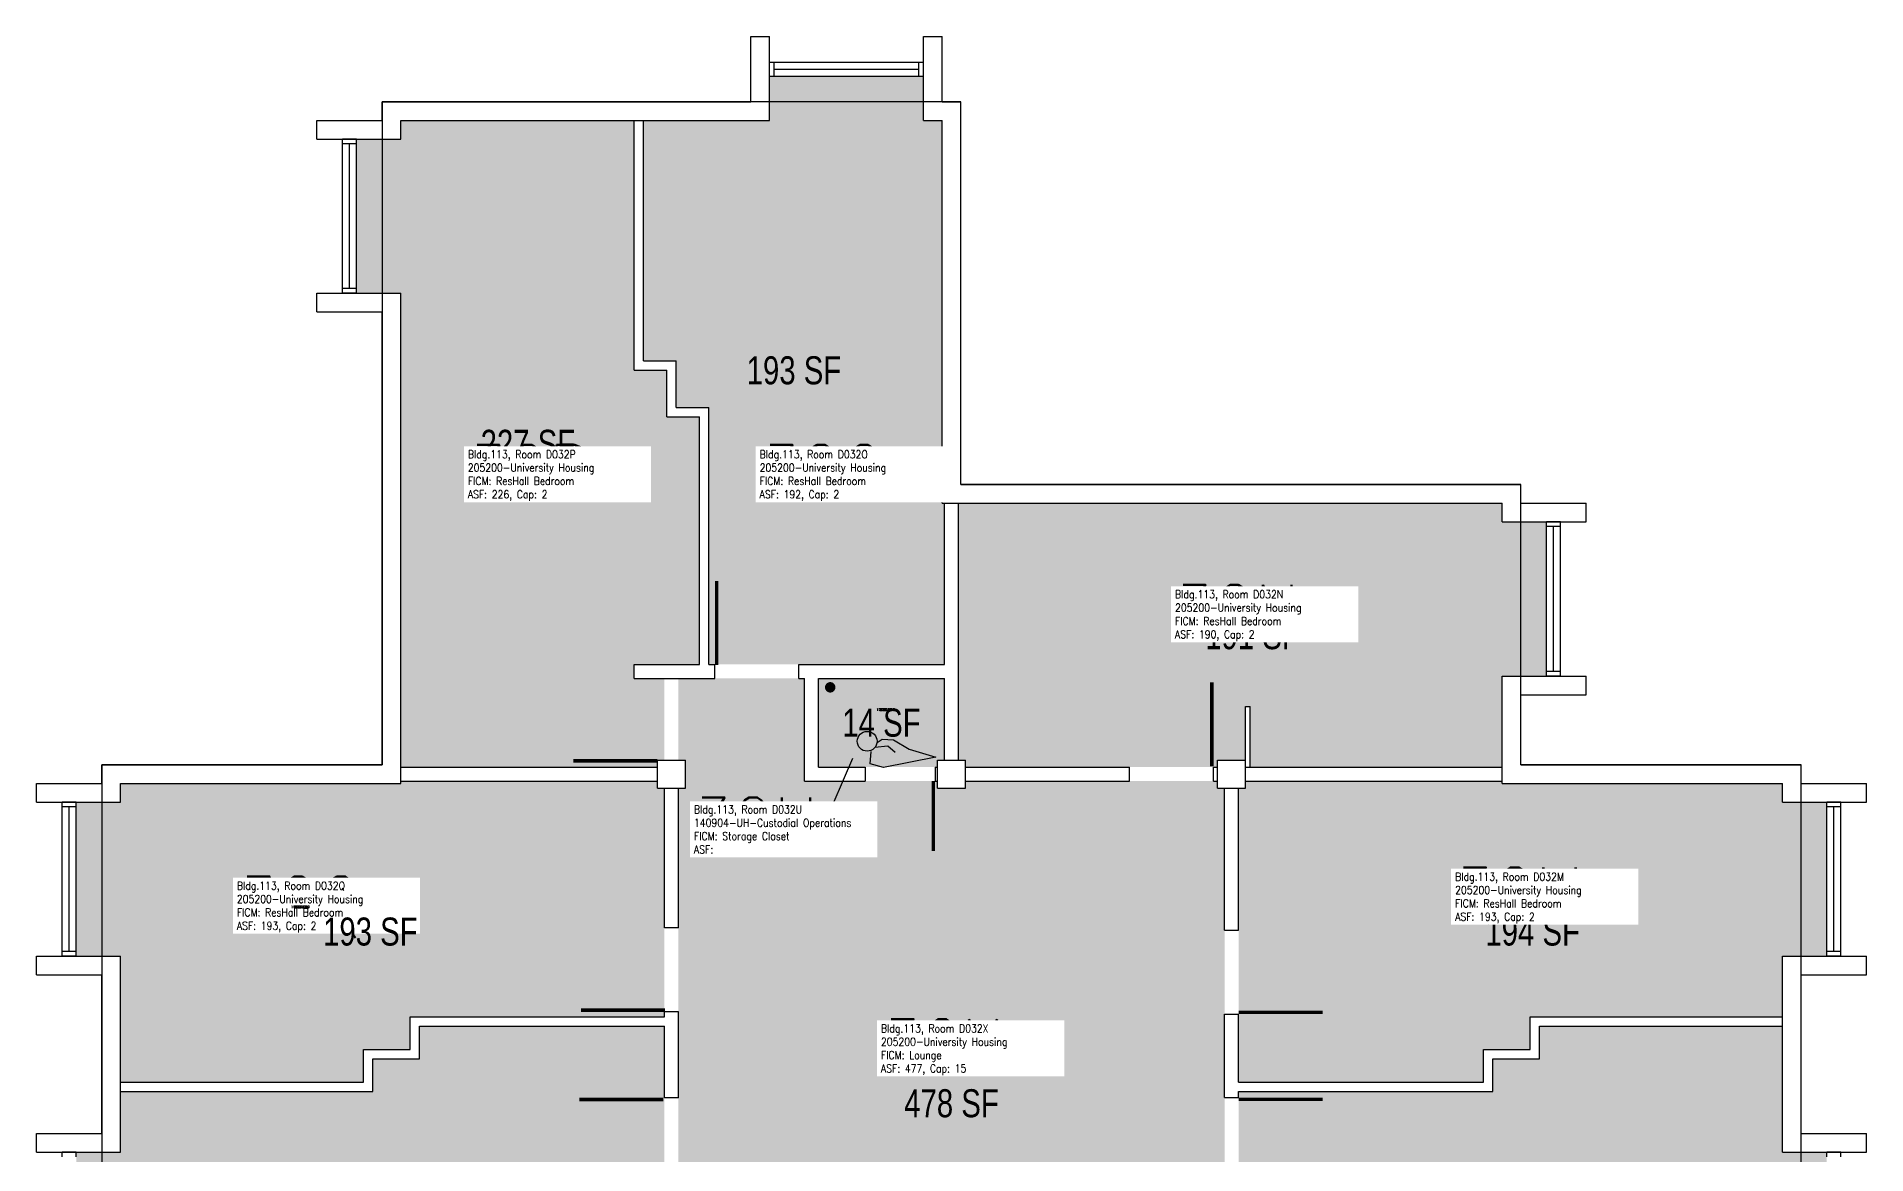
# Model space of a CAD drawing. Header units: inches. Extents: x -168 to 3296, y -1228 to 4808.
# Drawn here: x 2512 to 3296, y 1137 to 1616 of the extents above; entities that cross this region are included whole.
import ezdxf
from ezdxf.enums import TextEntityAlignment as Align

# ---------------------------------------------------------------- set-up
doc = ezdxf.new("R2010")
doc.units = ezdxf.units.IN
doc.header["$LTSCALE"] = 100
doc.header["$MEASUREMENT"] = 0
doc.layers.get('0').update_dxf_attribs({"linetype": 'CONTINUOUS'})
for name, color, linetype in [('A-DOOR', 2, 'CONTINUOUS'), ('A-GLAZ', 1, 'CONTINUOUS'), ('A-GLAZ-SILL', 2, 'CONTINUOUS'), ('A-IDEN-ICON', 4, 'CONTINUOUS'), ('A-IDEN-RNUM', 7, 'CONTINUOUS'), ('A-IDEN-SNUM', 4, 'CONTINUOUS'), ('A-IDEN-VNUM', 4, 'CONTINUOUS'), ('A-SITE', 3, 'CONTINUOUS'), ('A-WALL', 5, 'CONTINUOUS'), ('AREA-TEXT', 3, 'CONTINUOUS'), ('Rooms-Category-Color', 7, 'CONTINUOUS'), ('Rooms-College-Color', 7, 'CONTINUOUS'), ('Rooms-Department-Color', 7, 'CONTINUOUS'), ('Rooms-Division-Color', 7, 'CONTINUOUS'), ('Rooms-Information', 7, 'CONTINUOUS')]:
    doc.layers.add(name, color=color, linetype=linetype)
doc.styles.add('AREA', font='arial.ttf', dxfattribs={"width": 0.75, "height": 12})
doc.styles.add('ROOMSNUMBER', font='TXT.SHX', dxfattribs={"height": 1})
doc.styles.add('ROOMVNUMBER', font='simplex.shx', dxfattribs={"width": 0.85})

# ---------------------------------------------------------------- blocks, each defined once
blk = doc.blocks.new('CPCUST')
for p, q in [((0.0171, -0.0639), (0.02, -0.0466)), ((0.0262, -0.0408), (0.0446, -0.0406)), ((0.0297, -0.0341), (0.0376, -0.0302)), ((0.0376, -0.0302), (0.0533, -0.0324)), ((0.0446, -0.0406), (0.0543, -0.0505)), ((0.0533, -0.0324), (0.0745, -0.0479)), ((0.0745, -0.0479), (0.1117, -0.0625)), ((0.0358, -0.0705), (0.0171, -0.0639)), ((0.1117, -0.0625), (0.0358, -0.0705))]:
    blk.add_line(p, q)
at = {"const_width": 0.015}
blk.add_lwpolyline([(-0.03, 0.05), (0.01, -0.0193)], dxfattribs=at)
at = {"const_width": 0.0075}
blk.add_lwpolyline([(-0.0332, 0.0481, 1), (-0.0268, 0.0519, 1)], format="xyb", close=True, dxfattribs=at)
blk.add_circle((0.0158, -0.0313), 0.0141)

msp = doc.modelspace()

# ---------------------------------------------------------------- hatches: boundary and pattern name
at = {"layer": 'Rooms-Category-Color', "true_color": 0x728ef3}
for points in [[(2900, 1580), (2900, 1536), (2900, 1416), (2901, 1416), (2901, 1347), (2838.64, 1347), (2802.64, 1347), (2800, 1347), (2800, 1457), (2786, 1457), (2786, 1477), (2772, 1477), (2772, 1580), (2826, 1580), (2826, 1599), (2892, 1599), (2892, 1580)], [(2668, 1304), (2668, 1303), (2668, 1506), (2649, 1506), (2649, 1572), (2668, 1572), (2668, 1580), (2768, 1580), (2768, 1473), (2782, 1473), (2782, 1453), (2796, 1453), (2796, 1347), (2768, 1347), (2768, 1341), (2781, 1341), (2781, 1306), (2778, 1306), (2778, 1303), (2668, 1303)], [(3140, 1342), (3159, 1342), (3159, 1408), (3140, 1408), (3140, 1416), (2907, 1416), (2907, 1306), (2910, 1306), (2910, 1303), (2980.26, 1303), (3016.26, 1303), (3018, 1303), (3018, 1304), (3018, 1306), (3030, 1306), (3030, 1329), (3032, 1329), (3032, 1303), (3140, 1303)], [(2977, 884.81), (3021, 884.82), (3021, 957.26), (3021, 884.82), (3021, 957.26), (3021, 993.26), (3021, 1054), (3018, 1054), (3018, 1066), (3021, 1066), (3021, 1161.33), (3021, 1197.16), (3021, 1233.16), (3021, 1294), (3018, 1294), (3018, 1296), (3018, 1297), (3016.26, 1297), (2980.26, 1297), (2910, 1297), (2910, 1294), (2898, 1294), (2898, 1297), (2896.96, 1297), (2866.96, 1297), (2841, 1297), (2841, 1341), (2838.64, 1341), (2802.64, 1341), (2787, 1341), (2787, 1306), (2790, 1306), (2790, 1294), (2787, 1294), (2787, 1234.07), (2787, 1198.07), (2787, 1161.27), (2787, 1198.07), (2787, 1161.27), (2787, 1125.27), (2787, 1064), (2788, 1064), (2788, 1056), (2788, 1016), (2788, 956), (2787, 956), (2787, 897), (2787, 884.81), (2830.65, 884.81), (2830.65, 910), (2830.65, 1063), (2830.65, 1088.62), (2976.65, 1088.62), (2976.72, 1063), (2976.91, 982.62), (2976.92, 978), (2976.99, 947), (2977, 942)], [(2847, 1303), (2847, 1341), (2901, 1341), (2901, 1306), (2898, 1306), (2898, 1303), (2896.96, 1303), (2866.96, 1303)], [(2548, 1288), (2548, 1296), (2668, 1296), (2668, 1297), (2778, 1297), (2778, 1294), (2781, 1294), (2781, 1234.07), (2781, 1196), (2672, 1196), (2672, 1182), (2652, 1182), (2652, 1168), (2548, 1168), (2548, 1222), (2529, 1222), (2529, 1288)], [(3027, 1168), (3132, 1168), (3132, 1182), (3152, 1182), (3152, 1196), (3260, 1196), (3260, 1222), (3279, 1222), (3279, 1288), (3260, 1288), (3260, 1296), (3140, 1296), (3140, 1297), (3030, 1297), (3030, 1294), (3027, 1294), (3027, 1233.16), (3027, 1197.16), (3027, 1168), (3027, 1197.16)], [(2656, 1164), (2656, 1178), (2676, 1178), (2676, 1192), (2781, 1192), (2781, 1161.27), (2781, 1192), (2781, 1161.27), (2781, 1125.27), (2781, 1064), (2727, 1064), (2721, 1064), (2642, 1064), (2636, 1064), (2548, 1064), (2548, 1072), (2529, 1072), (2529, 1138), (2548, 1138), (2548, 1164)], [(3260, 1072), (3260, 1063), (3030, 1063), (3030, 1066), (3027, 1066), (3027, 1164), (3136, 1164), (3136, 1178), (3156, 1178), (3156, 1192), (3260, 1192), (3260, 1138), (3279, 1138), (3279, 1072)]]:
    msp.add_hatch(color=171, dxfattribs=at).paths.add_polyline_path(points)
at = {"layer": 'Rooms-College-Color', "true_color": 0xadadad}
for points in [[(2900, 1580), (2900, 1536), (2900, 1416), (2901, 1416), (2901, 1347), (2838.64, 1347), (2802.64, 1347), (2800, 1347), (2800, 1457), (2786, 1457), (2786, 1477), (2772, 1477), (2772, 1580), (2826, 1580), (2826, 1599), (2892, 1599), (2892, 1580)], [(2668, 1304), (2668, 1303), (2668, 1506), (2649, 1506), (2649, 1572), (2668, 1572), (2668, 1580), (2768, 1580), (2768, 1473), (2782, 1473), (2782, 1453), (2796, 1453), (2796, 1347), (2768, 1347), (2768, 1341), (2781, 1341), (2781, 1306), (2778, 1306), (2778, 1303), (2668, 1303)], [(3140, 1342), (3159, 1342), (3159, 1408), (3140, 1408), (3140, 1416), (2907, 1416), (2907, 1306), (2910, 1306), (2910, 1303), (2980.26, 1303), (3016.26, 1303), (3018, 1303), (3018, 1304), (3018, 1306), (3030, 1306), (3030, 1329), (3032, 1329), (3032, 1303), (3140, 1303)], [(2977, 884.81), (3021, 884.82), (3021, 957.26), (3021, 884.82), (3021, 957.26), (3021, 993.26), (3021, 1054), (3018, 1054), (3018, 1066), (3021, 1066), (3021, 1161.33), (3021, 1197.16), (3021, 1233.16), (3021, 1294), (3018, 1294), (3018, 1296), (3018, 1297), (3016.26, 1297), (2980.26, 1297), (2910, 1297), (2910, 1294), (2898, 1294), (2898, 1297), (2896.96, 1297), (2866.96, 1297), (2841, 1297), (2841, 1341), (2838.64, 1341), (2802.64, 1341), (2787, 1341), (2787, 1306), (2790, 1306), (2790, 1294), (2787, 1294), (2787, 1234.07), (2787, 1198.07), (2787, 1161.27), (2787, 1198.07), (2787, 1161.27), (2787, 1125.27), (2787, 1064), (2788, 1064), (2788, 1056), (2788, 1016), (2788, 956), (2787, 956), (2787, 897), (2787, 884.81), (2830.65, 884.81), (2830.65, 910), (2830.65, 1063), (2830.65, 1088.62), (2976.65, 1088.62), (2976.72, 1063), (2976.91, 982.62), (2976.92, 978), (2976.99, 947), (2977, 942)], [(2847, 1303), (2847, 1341), (2901, 1341), (2901, 1306), (2898, 1306), (2898, 1303), (2896.96, 1303), (2866.96, 1303)], [(2548, 1288), (2548, 1296), (2668, 1296), (2668, 1297), (2778, 1297), (2778, 1294), (2781, 1294), (2781, 1234.07), (2781, 1196), (2672, 1196), (2672, 1182), (2652, 1182), (2652, 1168), (2548, 1168), (2548, 1222), (2529, 1222), (2529, 1288)], [(3027, 1168), (3132, 1168), (3132, 1182), (3152, 1182), (3152, 1196), (3260, 1196), (3260, 1222), (3279, 1222), (3279, 1288), (3260, 1288), (3260, 1296), (3140, 1296), (3140, 1297), (3030, 1297), (3030, 1294), (3027, 1294), (3027, 1233.16), (3027, 1197.16), (3027, 1168), (3027, 1197.16)], [(2656, 1164), (2656, 1178), (2676, 1178), (2676, 1192), (2781, 1192), (2781, 1161.27), (2781, 1192), (2781, 1161.27), (2781, 1125.27), (2781, 1064), (2727, 1064), (2721, 1064), (2642, 1064), (2636, 1064), (2548, 1064), (2548, 1072), (2529, 1072), (2529, 1138), (2548, 1138), (2548, 1164)], [(3260, 1072), (3260, 1063), (3030, 1063), (3030, 1066), (3027, 1066), (3027, 1164), (3136, 1164), (3136, 1178), (3156, 1178), (3156, 1192), (3260, 1192), (3260, 1138), (3279, 1138), (3279, 1072)]]:
    msp.add_hatch(color=253, dxfattribs=at).paths.add_polyline_path(points)
at = {"layer": 'Rooms-Department-Color', "true_color": 0x604aed}
for points in [[(2900, 1580), (2900, 1536), (2900, 1416), (2901, 1416), (2901, 1347), (2838.64, 1347), (2802.64, 1347), (2800, 1347), (2800, 1457), (2786, 1457), (2786, 1477), (2772, 1477), (2772, 1580), (2826, 1580), (2826, 1599), (2892, 1599), (2892, 1580)], [(2668, 1304), (2668, 1303), (2668, 1506), (2649, 1506), (2649, 1572), (2668, 1572), (2668, 1580), (2768, 1580), (2768, 1473), (2782, 1473), (2782, 1453), (2796, 1453), (2796, 1347), (2768, 1347), (2768, 1341), (2781, 1341), (2781, 1306), (2778, 1306), (2778, 1303), (2668, 1303)], [(3140, 1342), (3159, 1342), (3159, 1408), (3140, 1408), (3140, 1416), (2907, 1416), (2907, 1306), (2910, 1306), (2910, 1303), (2980.26, 1303), (3016.26, 1303), (3018, 1303), (3018, 1304), (3018, 1306), (3030, 1306), (3030, 1329), (3032, 1329), (3032, 1303), (3140, 1303)], [(2977, 884.81), (3021, 884.82), (3021, 957.26), (3021, 884.82), (3021, 957.26), (3021, 993.26), (3021, 1054), (3018, 1054), (3018, 1066), (3021, 1066), (3021, 1161.33), (3021, 1197.16), (3021, 1233.16), (3021, 1294), (3018, 1294), (3018, 1296), (3018, 1297), (3016.26, 1297), (2980.26, 1297), (2910, 1297), (2910, 1294), (2898, 1294), (2898, 1297), (2896.96, 1297), (2866.96, 1297), (2841, 1297), (2841, 1341), (2838.64, 1341), (2802.64, 1341), (2787, 1341), (2787, 1306), (2790, 1306), (2790, 1294), (2787, 1294), (2787, 1234.07), (2787, 1198.07), (2787, 1161.27), (2787, 1198.07), (2787, 1161.27), (2787, 1125.27), (2787, 1064), (2788, 1064), (2788, 1056), (2788, 1016), (2788, 956), (2787, 956), (2787, 897), (2787, 884.81), (2830.65, 884.81), (2830.65, 910), (2830.65, 1063), (2830.65, 1088.62), (2976.65, 1088.62), (2976.72, 1063), (2976.91, 982.62), (2976.92, 978), (2976.99, 947), (2977, 942)], [(2847, 1303), (2847, 1341), (2901, 1341), (2901, 1306), (2898, 1306), (2898, 1303), (2896.96, 1303), (2866.96, 1303)], [(2548, 1288), (2548, 1296), (2668, 1296), (2668, 1297), (2778, 1297), (2778, 1294), (2781, 1294), (2781, 1234.07), (2781, 1196), (2672, 1196), (2672, 1182), (2652, 1182), (2652, 1168), (2548, 1168), (2548, 1222), (2529, 1222), (2529, 1288)], [(3027, 1168), (3132, 1168), (3132, 1182), (3152, 1182), (3152, 1196), (3260, 1196), (3260, 1222), (3279, 1222), (3279, 1288), (3260, 1288), (3260, 1296), (3140, 1296), (3140, 1297), (3030, 1297), (3030, 1294), (3027, 1294), (3027, 1233.16), (3027, 1197.16), (3027, 1168), (3027, 1197.16)], [(2656, 1164), (2656, 1178), (2676, 1178), (2676, 1192), (2781, 1192), (2781, 1161.27), (2781, 1192), (2781, 1161.27), (2781, 1125.27), (2781, 1064), (2727, 1064), (2721, 1064), (2642, 1064), (2636, 1064), (2548, 1064), (2548, 1072), (2529, 1072), (2529, 1138), (2548, 1138), (2548, 1164)], [(3260, 1072), (3260, 1063), (3030, 1063), (3030, 1066), (3027, 1066), (3027, 1164), (3136, 1164), (3136, 1178), (3156, 1178), (3156, 1192), (3260, 1192), (3260, 1138), (3279, 1138), (3279, 1072)]]:
    msp.add_hatch(color=173, dxfattribs=at).paths.add_polyline_path(points)
at = {"layer": 'Rooms-Division-Color', "true_color": 0x604aed}
for points in [[(2900, 1580), (2900, 1536), (2900, 1416), (2901, 1416), (2901, 1347), (2838.64, 1347), (2802.64, 1347), (2800, 1347), (2800, 1457), (2786, 1457), (2786, 1477), (2772, 1477), (2772, 1580), (2826, 1580), (2826, 1599), (2892, 1599), (2892, 1580)], [(2668, 1304), (2668, 1303), (2668, 1506), (2649, 1506), (2649, 1572), (2668, 1572), (2668, 1580), (2768, 1580), (2768, 1473), (2782, 1473), (2782, 1453), (2796, 1453), (2796, 1347), (2768, 1347), (2768, 1341), (2781, 1341), (2781, 1306), (2778, 1306), (2778, 1303), (2668, 1303)], [(3140, 1342), (3159, 1342), (3159, 1408), (3140, 1408), (3140, 1416), (2907, 1416), (2907, 1306), (2910, 1306), (2910, 1303), (2980.26, 1303), (3016.26, 1303), (3018, 1303), (3018, 1304), (3018, 1306), (3030, 1306), (3030, 1329), (3032, 1329), (3032, 1303), (3140, 1303)], [(2977, 884.81), (3021, 884.82), (3021, 957.26), (3021, 884.82), (3021, 957.26), (3021, 993.26), (3021, 1054), (3018, 1054), (3018, 1066), (3021, 1066), (3021, 1161.33), (3021, 1197.16), (3021, 1233.16), (3021, 1294), (3018, 1294), (3018, 1296), (3018, 1297), (3016.26, 1297), (2980.26, 1297), (2910, 1297), (2910, 1294), (2898, 1294), (2898, 1297), (2896.96, 1297), (2866.96, 1297), (2841, 1297), (2841, 1341), (2838.64, 1341), (2802.64, 1341), (2787, 1341), (2787, 1306), (2790, 1306), (2790, 1294), (2787, 1294), (2787, 1234.07), (2787, 1198.07), (2787, 1161.27), (2787, 1198.07), (2787, 1161.27), (2787, 1125.27), (2787, 1064), (2788, 1064), (2788, 1056), (2788, 1016), (2788, 956), (2787, 956), (2787, 897), (2787, 884.81), (2830.65, 884.81), (2830.65, 910), (2830.65, 1063), (2830.65, 1088.62), (2976.65, 1088.62), (2976.72, 1063), (2976.91, 982.62), (2976.92, 978), (2976.99, 947), (2977, 942)], [(2847, 1303), (2847, 1341), (2901, 1341), (2901, 1306), (2898, 1306), (2898, 1303), (2896.96, 1303), (2866.96, 1303)], [(2548, 1288), (2548, 1296), (2668, 1296), (2668, 1297), (2778, 1297), (2778, 1294), (2781, 1294), (2781, 1234.07), (2781, 1196), (2672, 1196), (2672, 1182), (2652, 1182), (2652, 1168), (2548, 1168), (2548, 1222), (2529, 1222), (2529, 1288)], [(3027, 1168), (3132, 1168), (3132, 1182), (3152, 1182), (3152, 1196), (3260, 1196), (3260, 1222), (3279, 1222), (3279, 1288), (3260, 1288), (3260, 1296), (3140, 1296), (3140, 1297), (3030, 1297), (3030, 1294), (3027, 1294), (3027, 1233.16), (3027, 1197.16), (3027, 1168), (3027, 1197.16)], [(2656, 1164), (2656, 1178), (2676, 1178), (2676, 1192), (2781, 1192), (2781, 1161.27), (2781, 1192), (2781, 1161.27), (2781, 1125.27), (2781, 1064), (2727, 1064), (2721, 1064), (2642, 1064), (2636, 1064), (2548, 1064), (2548, 1072), (2529, 1072), (2529, 1138), (2548, 1138), (2548, 1164)], [(3260, 1072), (3260, 1063), (3030, 1063), (3030, 1066), (3027, 1066), (3027, 1164), (3136, 1164), (3136, 1178), (3156, 1178), (3156, 1192), (3260, 1192), (3260, 1138), (3279, 1138), (3279, 1072)]]:
    msp.add_hatch(color=173, dxfattribs=at).paths.add_polyline_path(points)

# ---------------------------------------------------------------- linework, layer by layer
at = {"layer": 'A-DOOR'}
for points in [[(2803.39, 1346.66, 1.5, 1.5, 0), (2803.39, 1382.66, 0, 0, 0), (2804.14, 1382.66, 0, 0, -0.414214), (2838.64, 1345.16, 0, 0, -0.414214)], [(2778, 1305.65, 1.5, 1.5, 0), (2742, 1305.65, 0, 0, 0), (2742, 1306.4, 0, 0, -0.414214), (2779.5, 1340.9, 0, 0, -0.414214)], [(3015.51, 1303.33, 1.5, 1.5, 0), (3015.51, 1339.33, 0, 0, 0), (3014.76, 1339.33, 0, 0, 0.414214), (2980.26, 1301.83, 0, 0, 0.414214)], [(2896.21, 1297.05, 1.5, 1.5, 0), (2896.21, 1267.05, 0, 0, 0), (2896.96, 1267.05, 0, 0, -0.414214), (2866.96, 1297.05, 0, 0, -0.414214)], [(2781.24, 1198.82, 1.5, 1.5, 0), (2745.24, 1198.82, 0, 0, 0), (2745.24, 1199.57, 0, 0, -0.414214), (2782.74, 1234.07, 0, 0, -0.414214)], [(3027.03, 1197.91, 1.5, 1.5, 0), (3063.03, 1197.91, 0, 0, 0), (3063.03, 1198.66, 0, 0, 0.414214), (3025.53, 1233.16, 0, 0, 0.414214)], [(2780.49, 1160.52, 1.5, 1.5, 0), (2744.49, 1160.52, 0, 0, 0), (2744.49, 1159.77, 0, 0, 0.414214), (2781.99, 1125.27, 0, 0, 0.414214)], [(3027.03, 1160.58, 1.5, 1.5, 0), (3063.03, 1160.58, 0, 0, 0), (3063.03, 1159.83, 0, 0, -0.414214), (3025.53, 1125.33, 0, 0, -0.414214)]]:
    msp.add_lwpolyline(points, format="xyseb", dxfattribs=at)
at = {"layer": 'A-GLAZ'}
for p, q in [((2828, 1602), (2890, 1602)), ((2646, 1508), (2646, 1570)), ((3162, 1344), (3162, 1406)), ((2526, 1224), (2526, 1286)), ((3282, 1224), (3282, 1286))]:
    msp.add_line(p, q, dxfattribs=at)
at = {"layer": 'A-GLAZ-SILL'}
for p, q in [((2828, 1605), (2890, 1605)), ((2828, 1599), (2890, 1599)), ((2643, 1508), (2643, 1570)), ((2649, 1508), (2649, 1570)), ((3159, 1344), (3159, 1406)), ((3165, 1344), (3165, 1406)), ((2523, 1224), (2523, 1286)), ((2529, 1224), (2529, 1286)), ((3279, 1224), (3279, 1286)), ((3285, 1224), (3285, 1286))]:
    msp.add_line(p, q, dxfattribs=at)
at = {"layer": 'A-IDEN-VNUM'}
msp.add_lwpolyline([(2849.29, 1277.96), (2861.72, 1306.8)], dxfattribs=at)
at = {"layer": 'A-SITE'}
msp.add_lwpolyline([(3268, 1304), (3148, 1304), (3148, 1424), (2908, 1424), (2908, 1588), (2660, 1588), (2660, 1304), (2540, 1304), (2540, 1056), (2580, 1056), (2580, 964), (2540, 964), (2540, 476), (2660, 476), (2660, 356), (2900, 356), (2900, 192), (3148, 192), (3148, 476), (3268, 476), (3268, 724), (3228, 724), (3228, 816), (3268, 816)], close=True, dxfattribs=at)
at = {"layer": 'A-WALL'}
for p, q in [((2818, 1588), (2818, 1616)), ((2818, 1616), (2826, 1616)), ((2826, 1580), (2826, 1616)), ((2892, 1616), (2900, 1616)), ((2892, 1580), (2892, 1616)), ((2900, 1588), (2900, 1616)), ((2826, 1599), (2826, 1605)), ((2826, 1605), (2828, 1605)), ((2828, 1599), (2828, 1605)), ((2890, 1599), (2890, 1605)), ((2890, 1605), (2892, 1605)), ((2892, 1599), (2892, 1605)), ((2826, 1599), (2828, 1599)), ((2890, 1599), (2892, 1599)), ((2660, 1588), (2818, 1588)), ((2660, 1580), (2660, 1588)), ((2900, 1588), (2908, 1588)), ((2908, 1424), (2908, 1588)), ((2632, 1572), (2632, 1580)), ((2632, 1580), (2660, 1580)), ((2668, 1580), (2826, 1580)), ((2668, 1572), (2668, 1580)), ((2768, 1473), (2768, 1580)), ((2772, 1477), (2772, 1580)), ((2892, 1580), (2900, 1580)), ((2900, 1416), (2900, 1580)), ((2632, 1572), (2668, 1572)), ((2643, 1570), (2643, 1572)), ((2649, 1572), (2643, 1572)), ((2649, 1570), (2643, 1570)), ((2649, 1570), (2649, 1572)), ((2632, 1506), (2668, 1506)), ((2632, 1498), (2632, 1506)), ((2643, 1506), (2643, 1508)), ((2649, 1508), (2643, 1508)), ((2649, 1506), (2643, 1506)), ((2649, 1506), (2649, 1508)), ((2668, 1296), (2668, 1506)), ((2632, 1498), (2660, 1498)), ((2660, 1304), (2660, 1498)), ((2772, 1477), (2786, 1477)), ((2786, 1457), (2786, 1477)), ((2768, 1473), (2782, 1473)), ((2782, 1453), (2782, 1473)), ((2782, 1453), (2796, 1453)), ((2786, 1457), (2800, 1457)), ((2796, 1347), (2796, 1453)), ((2800, 1347), (2800, 1457)), ((2908, 1424), (3148, 1424)), ((3148, 1416), (3148, 1424)), ((2900, 1416), (3140, 1416)), ((2901, 1347), (2901, 1416)), ((2907, 1306), (2907, 1416)), ((3140, 1408), (3140, 1416)), ((3148, 1416), (3176, 1416)), ((3176, 1408), (3176, 1416)), ((3140, 1408), (3176, 1408)), ((3159, 1406), (3159, 1408)), ((3165, 1408), (3159, 1408)), ((3165, 1406), (3159, 1406)), ((3165, 1406), (3165, 1408)), ((2768, 1347), (2796, 1347)), ((2768, 1341), (2768, 1347)), ((2768, 1341), (2802.64, 1341)), ((2800, 1347), (2802.64, 1347)), ((2802.64, 1341), (2802.64, 1347)), ((2838.64, 1347), (2901, 1347)), ((2838.64, 1341), (2838.64, 1347)), ((2838.64, 1341), (2841, 1341)), ((2841, 1297), (2841, 1341)), ((2847, 1341), (2901, 1341)), ((2847, 1303), (2847, 1341)), ((2901, 1306), (2901, 1341)), ((3140, 1342), (3176, 1342)), ((3140, 1296), (3140, 1342)), ((3159, 1342), (3159, 1344)), ((3165, 1344), (3159, 1344)), ((3165, 1342), (3159, 1342)), ((3165, 1342), (3165, 1344)), ((3176, 1334), (3176, 1342)), ((3148, 1334), (3176, 1334)), ((3148, 1304), (3148, 1334)), ((3030, 1329), (3032, 1329)), ((3030, 1303), (3030, 1329)), ((3032, 1303), (3032, 1329)), ((2540, 1304), (2660, 1304)), ((2540, 1296), (2540, 1304)), ((2668, 1303), (2778, 1303)), ((2778, 1306), (2790, 1306)), ((2778, 1294), (2778, 1306)), ((2790, 1294), (2790, 1306)), ((2847, 1303), (2866.96, 1303)), ((2866.96, 1303), (2866.96, 1297)), ((2896.96, 1303), (2896.96, 1297)), ((2896.96, 1303), (2898, 1303)), ((2898, 1294), (2898, 1306)), ((2898, 1306), (2910, 1306)), ((2910, 1294), (2910, 1306)), ((2910, 1303), (2980.26, 1303)), ((2980.26, 1297), (2980.26, 1303)), ((3016.26, 1297), (3016.26, 1303)), ((3016.26, 1303), (3017.97, 1303)), ((3017.97, 1294), (3017.97, 1306)), ((3017.97, 1306), (3030, 1306)), ((3030, 1294), (3030, 1306)), ((3030, 1303), (3140, 1303)), ((3148, 1304), (3268, 1304)), ((3268, 1296), (3268, 1304)), ((2512, 1296), (2540, 1296)), ((2512, 1288), (2512, 1296)), ((2548, 1296), (2668, 1296)), ((2548, 1288), (2548, 1296)), ((2660, 1296), (2668.02, 1296)), ((2668, 1297), (2778, 1297)), ((2778, 1294), (2790, 1294)), ((2781, 1234.07), (2781, 1294)), ((2787, 1234.07), (2787, 1294)), ((2841, 1297), (2866.96, 1297)), ((2896.96, 1297), (2898, 1297)), ((2898, 1294), (2910, 1294)), ((2910, 1297), (2980.26, 1297)), ((3016.26, 1297), (3017.97, 1297)), ((3017.97, 1294), (3030, 1294)), ((3021, 1233.16), (3021, 1294)), ((3027, 1233.16), (3027, 1294)), ((3030, 1297), (3140, 1297)), ((3140, 1296), (3260, 1296)), ((3260, 1288), (3260, 1296)), ((3268, 1296), (3296, 1296)), ((3296, 1288), (3296, 1296)), ((2512, 1288), (2548, 1288)), ((2523, 1286), (2523, 1288)), ((2529, 1288), (2523, 1288)), ((2529, 1286), (2523, 1286)), ((2529, 1286), (2529, 1288)), ((3260, 1288), (3296, 1288)), ((3285, 1288), (3279, 1288)), ((3279, 1286), (3279, 1288)), ((3285, 1286), (3279, 1286)), ((3285, 1286), (3285, 1288)), ((2787, 1234.07), (2781, 1234.07)), ((3021, 1233.16), (3027, 1233.16)), ((2523, 1222), (2523, 1224)), ((2529, 1224), (2523, 1224)), ((2529, 1222), (2529, 1224)), ((3285, 1224), (3279, 1224)), ((3279, 1222), (3279, 1224)), ((3285, 1222), (3285, 1224)), ((2512, 1214), (2512, 1222)), ((2512, 1222), (2548, 1222)), ((2529, 1222), (2523, 1222)), ((2548, 1138), (2548, 1222)), ((3260, 1138), (3260, 1222)), ((3260, 1222), (3296, 1222)), ((3285, 1222), (3279, 1222)), ((3296, 1214), (3296, 1222)), ((2512, 1214), (2540, 1214)), ((2540, 1146), (2540, 1214)), ((3268, 1214), (3296, 1214)), ((3268, 1146), (3268, 1214)), ((2672, 1196), (2781, 1196)), ((2672, 1182), (2672, 1196)), ((2676, 1192), (2781, 1192)), ((2676, 1178), (2676, 1192)), ((2781, 1196), (2781, 1198.07)), ((2787, 1198.07), (2781, 1198.07)), ((2781, 1161.27), (2781, 1192)), ((2787, 1161.27), (2787, 1198.07)), ((3021, 1161.33), (3021, 1197.16)), ((3021, 1197.16), (3027, 1197.16)), ((3027, 1168), (3027, 1197.16)), ((3152, 1196), (3260, 1196)), ((3152, 1182), (3152, 1196)), ((3156, 1192), (3260, 1192)), ((3156, 1178), (3156, 1192)), ((2652, 1182), (2672, 1182)), ((2652, 1168), (2652, 1182)), ((2656, 1178), (2676, 1178)), ((2656, 1164), (2656, 1178)), ((3132, 1168), (3132, 1182)), ((3132, 1182), (3152, 1182)), ((3136, 1178), (3156, 1178)), ((3136, 1164), (3136, 1178)), ((2548, 1168), (2652, 1168)), ((2548, 1164), (2656, 1164)), ((2787, 1161.27), (2781, 1161.27)), ((3021, 1161.33), (3027, 1161.33)), ((3027, 1168), (3132, 1168)), ((3027, 1164), (3136, 1164)), ((3027, 1161.33), (3027, 1164)), ((2512, 1146), (2540, 1146)), ((2512, 1138), (2512, 1146)), ((3268, 1146), (3296, 1146)), ((3296, 1138), (3296, 1146)), ((2512, 1138), (2548, 1138)), ((2523, 1136), (2523, 1138)), ((2529, 1138), (2523, 1138)), ((2529, 1136), (2529, 1138)), ((3260, 1138), (3296, 1138)), ((3285, 1138), (3279, 1138)), ((3279, 1136), (3279, 1138)), ((3285, 1136), (3285, 1138))]:
    msp.add_line(p, q, dxfattribs=at)

# ---------------------------------------------------------------- block references
at = {"layer": 'A-IDEN-ICON', "xscale": 300.0000000001584, "yscale": 300.0000000001584, "zscale": 300.0000000001584, "rotation": 5.003919952212787}
msp.add_blockref('CPCUST', (2862.32, 1322.99), dxfattribs=at)

# ---------------------------------------------------------------- texts
at = {"layer": 'A-IDEN-RNUM', "style": 'ROOMSNUMBER', "width": 0.85}
for s, p in [('0032-P0', (2723, 1429)), ('0032-O0', (2849, 1429)), ('0032-N0', (3026, 1369)), ('0032-U0', (2875.76, 1327.63)), ('0032-M0', (3147, 1248)), ('0032-Q0', (2625, 1243)), ('0032-X0', (2900, 1183))]:
    msp.add_text(s, height=1, dxfattribs=at).set_placement(p, align=Align.MIDDLE)
at = {"layer": 'A-IDEN-SNUM', "style": 'ROOMSNUMBER', "width": 0.85}
for s, p in [('1130D032P0', (2723, 1429)), ('1130D032O0', (2849, 1429)), ('1130D032N0', (3026, 1369)), ('1130D032U0', (2875.76, 1327.63)), ('1130D032M0', (3147, 1248)), ('1130D032Q0', (2625, 1243)), ('1130D032X0', (2900, 1183))]:
    msp.add_text(s, height=1, dxfattribs=at).set_placement(p, align=Align.MIDDLE)
at = {"layer": 'A-IDEN-VNUM', "style": 'ROOMVNUMBER', "width": 0.85}
for s, p in [('32P', (2723, 1429)), ('32O', (2849, 1429)), ('32N', (3026, 1369)), ('32U', (2819.88, 1277.96)), ('32Q', (2625, 1243)), ('32M', (3147, 1248)), ('32X', (2900, 1183))]:
    msp.add_text(s, height=24, dxfattribs=at).set_placement(p, align=Align.MIDDLE)
at = {"layer": 'AREA-TEXT', "style": 'AREA', "width": 0.75}
for s, p in [('193 SF', (2836.5, 1473)), ('227 SF', (2722.5, 1441.5)), ('191 SF', (3033, 1359.5)), ('14 SF', (2874, 1322)), ('193 SF', (2655, 1232.5)), ('194 SF', (3153, 1232.5)), ('478 SF', (2904, 1158.93))]:
    msp.add_text(s, height=12, dxfattribs=at).set_placement(p, align=Align.MIDDLE_CENTER)

# ---------------------------------------------------------------- next in the draw order: texts
at = {"layer": 'Rooms-Information', "char_height": 3.4286, "width": 76.8, "attachment_point": 7, "style": 'ROOMVNUMBER', "bg_fill": 3, "box_fill_scale": 1.5, "bg_fill_color": 256, "bg_fill_true_color": 13158600, "bg_fill_transparency": 0}
for s, insert in [('Bldg.113, Room D032P^M^J205200-University Housing^M^JFICM: ResHall Bedroom^M^JASF: 226, Cap: 2', (2696.77, 1417)), ('Bldg.113, Room D032O^M^J205200-University Housing^M^JFICM: ResHall Bedroom^M^JASF: 192, Cap: 2', (2821.8, 1417)), ('Bldg.113, Room D032N^M^J205200-University Housing^M^JFICM: ResHall Bedroom^M^JASF: 190, Cap: 2', (2999.77, 1357)), ('Bldg.113, Room D032U^M^J140904-UH-Custodial Operations^M^JFICM: Storage Closet^M^JASF: ', (2793.65, 1265.96)), ('Bldg.113, Room D032Q^M^J205200-University Housing^M^JFICM: ResHall Bedroom^M^JASF: 193, Cap: 2', (2597.8, 1232.14)), ('Bldg.113, Room D032M^M^J205200-University Housing^M^JFICM: ResHall Bedroom^M^JASF: 193, Cap: 2', (3119.8, 1236)), ('Bldg.113, Room D032X^M^J205200-University Housing^M^JFICM: Lounge^M^JASF: 477, Cap: 15', (2873.77, 1171))]:
    msp.add_mtext(s, dxfattribs=dict(at, insert=insert))

doc.saveas('drawing.dxf')
